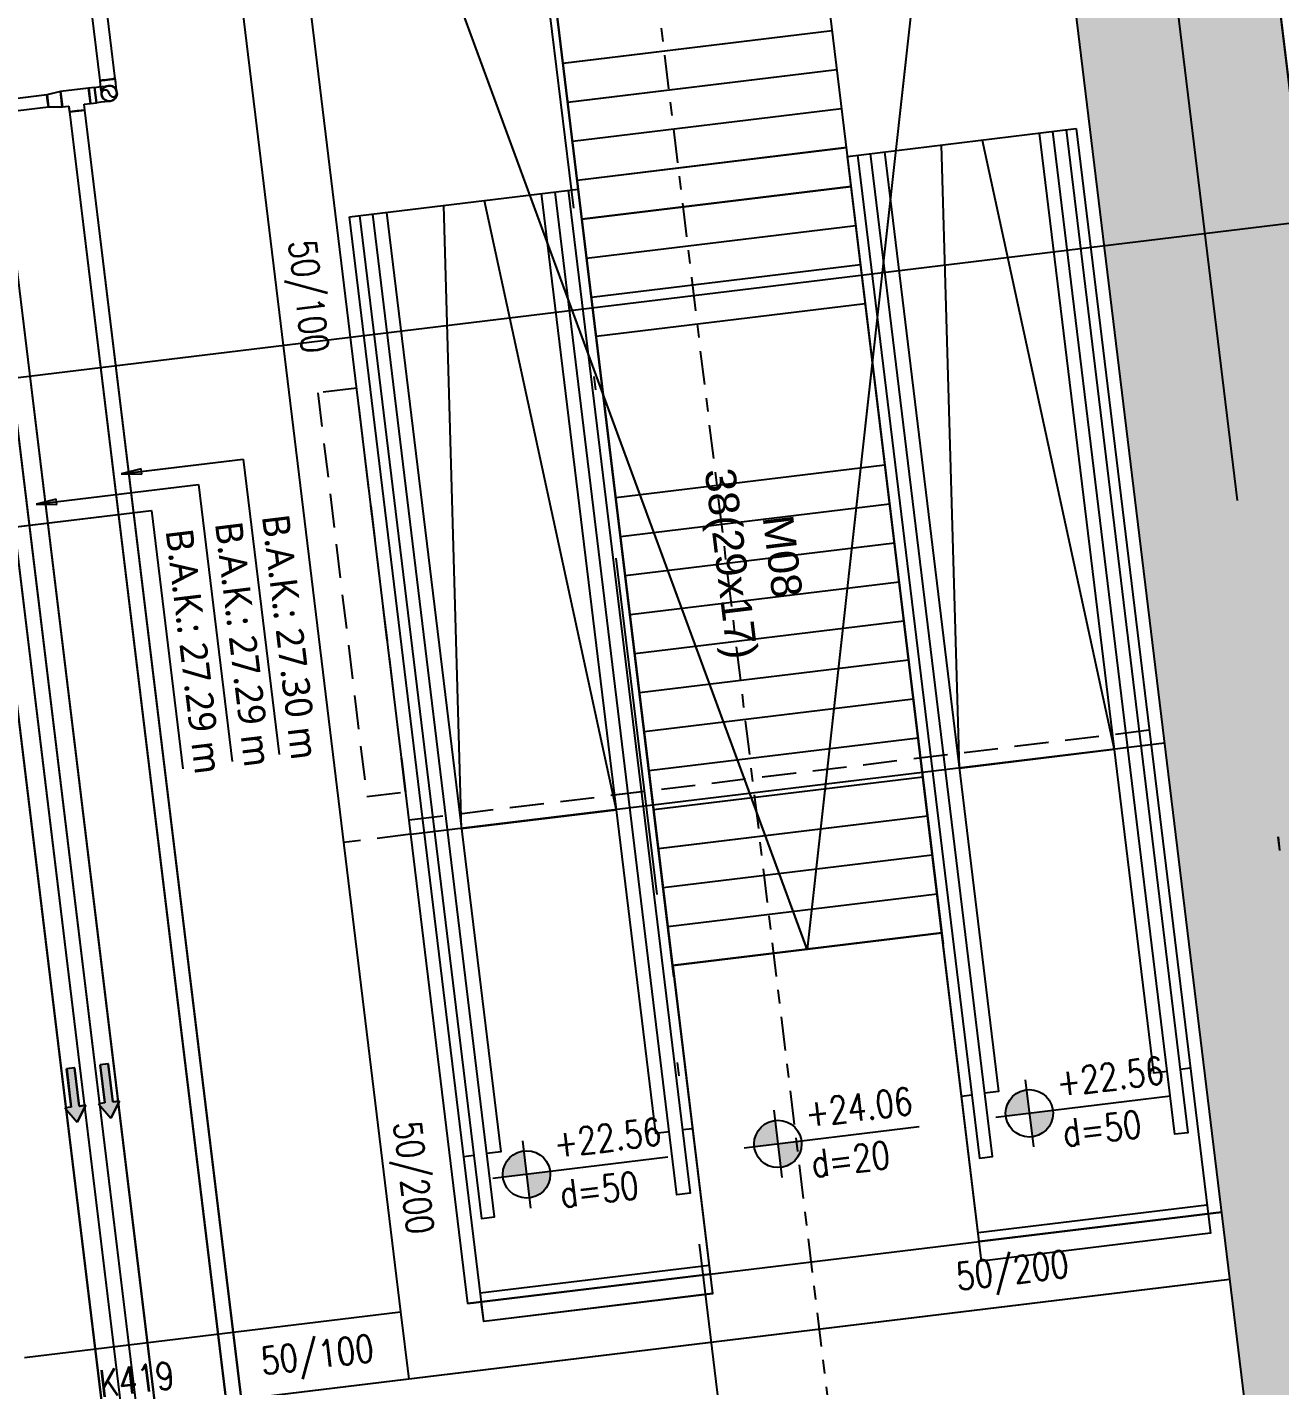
# Model space of a CAD drawing. Header units: inches. Extents: x 400392 to 401495, y 4543971 to 4544133.
# Drawn here: x 400470.26 to 400479.5, y 4544070.2 to 4544080.23 of the extents above; entities that cross this region are included whole.
import ezdxf
from ezdxf.enums import TextEntityAlignment as Align

# ---------------------------------------------------------------- set-up
doc = ezdxf.new("R2010")
doc.units = ezdxf.units.IN
doc.header["$MEASUREMENT"] = 0
for name, pattern in [('AKS', [3, 2.5, -0.25, 0, -0.25]), ('CENTER', [2, 1.25, -0.25, 0.25, -0.25]), ('CONTINU', [0]), ('DASHDOT2', [0.5, 0.25, -0.125, 0, -0.125]), ('HIDDEN', [0.375, 0.25, -0.125])]:
    doc.linetypes.add(name, pattern=pattern)
doc.layers.add('A-DETL-GENF', color=92, linetype='Continuous', lineweight=9)
for name, color, linetype in [('aks prota', 2, 'AKS'), ('kiriş boyutu prota', 6, 'Continuous'), ('kiriş prota', 6, 'Continuous'), ('kolon tarama prota', 252, 'Continuous'), ('merdiven prota', 2, 'Continuous'), ('perde prota', 1, 'Continuous'), ('PRT-AL-TUNEL_EKSENI', 14, 'DASHDOT2'), ('prt-s-taxis', 7, 'Continuous'), ('skesit prota', 7, 'Continuous'), ('st-s_level (kot)', 6, 'Continuous'), ('st-s_levelmark (kot işareti)', 4, 'Continuous'), ('st_s_ölçü', 4, 'Continuous'), ('temel prota', 6, 'Continuous')]:
    doc.layers.add(name, color=color, linetype=linetype)
doc.styles.add('OLCU', font='romanstw.shx')
doc.styles.add('PRT-MI-a_Arial', font='Arial.ttf', dxfattribs={"height": 30})
doc.styles.add('Segoe UI Light_1', font='', dxfattribs={"height": 200})
doc.styles.add('TKIRIS', font='romanstw.shx')
doc.styles.get('Segoe UI Light_1').set_extended_font_data('Segoe UI Light')

# ---------------------------------------------------------------- blocks, each defined once
blk = doc.blocks.new('+24.06 mekanik')
at = {"layer": 'kolon tarama prota'}
for points in [[(23332, 170945), (23351, 171095), (23312, 171095)], [(23478, 170295), (23497, 170445), (23458, 170445)], [(28042, 170295), (27925, 170217), (27925, 170265), (27642, 170265), (27642, 170325), (27925, 170325), (27925, 170373)], [(28042, 170045), (27925, 169967), (27925, 170015), (27642, 170015), (27642, 170075), (27925, 170075), (27925, 170123)]]:
    blk.add_hatch(color=253, dxfattribs=at).paths.add_polyline_path(points, flags=0)
at = {"layer": 'kolon tarama prota', "color": 253}
for p, q in [((23332, 171851), (25527, 171851)), ((23332, 170945), (23332, 171851)), ((23478, 171501), (25538, 171501)), ((23478, 170295), (23478, 171501)), ((20431, 171252), (3083, 171252)), ((3083, 171137), (20431, 171137)), ((20476, 171093), (20476, 171049)), ((20476, 171093), (20533, 171093)), ((20533, 171093), (20476, 171093)), ((20533, 171093), (20590, 171093)), ((20590, 171093), (20533, 171093)), ((20590, 171049), (20590, 171093)), ((23351, 171095), (23312, 171095)), ((23312, 171095), (23332, 170945)), ((23332, 170945), (23351, 171095)), ((23626, 171133), (25546, 171133)), ((23626, 170045), (23626, 171133)), ((20476, 171049), (20476, 170840)), ((20590, 171049), (20476, 171049)), ((20476, 171049), (20590, 171049)), ((20476, 171049), (20533, 171049)), ((20533, 171049), (20476, 171049)), ((20533, 171049), (20590, 171049)), ((20590, 171049), (20533, 171049)), ((20590, 171002), (20590, 171049)), ((20633, 171002), (20590, 171002)), ((33181, 171002), (20633, 171002)), ((20633, 171002), (20633, 170945)), ((20633, 170945), (20633, 171002)), ((20633, 170887), (20633, 171002)), ((20633, 171002), (20633, 170887)), ((20590, 170840), (20590, 170887)), ((20590, 170887), (20633, 170887)), ((20633, 170945), (20633, 170887)), ((20633, 170887), (20633, 170945)), ((20633, 170887), (33181, 170887)), ((20590, 170840), (20476, 170840)), ((20476, 170840), (20590, 170840)), ((20476, 170840), (20488, 170738)), ((20577, 170738), (20590, 170840)), ((20488, 170738), (20488, 166541)), ((20488, 170738), (20533, 170738)), ((20533, 170738), (20488, 170738)), ((20533, 170738), (20577, 170738)), ((20577, 170738), (20533, 170738)), ((20577, 166541), (20577, 170738)), ((33929, 170365), (21310, 170365)), ((23497, 170445), (23458, 170445)), ((23458, 170445), (23478, 170295)), ((23478, 170295), (23497, 170445)), ((28042, 170295), (27925, 170373)), ((27925, 170373), (27925, 170325)), ((27925, 170373), (28042, 170295)), ((27925, 170325), (27925, 170373)), ((27925, 170325), (27642, 170325)), ((27642, 170325), (27642, 170265)), ((27925, 170325), (27642, 170325)), ((27642, 170325), (27642, 170265)), ((27642, 170265), (27925, 170265)), ((27925, 170265), (27642, 170265)), ((27925, 170217), (28042, 170295)), ((27925, 170217), (28042, 170295)), ((27925, 170265), (27925, 170217)), ((27925, 170265), (27925, 170217)), ((21310, 170224), (33929, 170224)), ((34219, 170115), (21560, 170115)), ((27925, 170075), (27642, 170075)), ((27642, 170075), (27642, 170015)), ((27925, 170075), (27642, 170075)), ((27642, 170075), (27642, 170015)), ((28042, 170045), (27925, 170123)), ((27925, 170123), (27925, 170075)), ((27925, 170123), (28042, 170045)), ((27925, 170075), (27925, 170123)), ((21560, 169974), (34219, 169974)), ((27642, 170015), (27925, 170015)), ((27925, 170015), (27642, 170015)), ((27925, 169967), (28042, 170045)), ((27925, 169967), (28042, 170045)), ((27925, 170015), (27925, 169967)), ((27925, 170015), (27925, 169967))]:
    blk.add_line(p, q, dxfattribs=at)
at = {"layer": 'kolon tarama prota', "color": 253, "extrusion": (0, 0, -1)}
for p, q in [((20431, 171195), (20431, 171195)), ((20431, 171195), (20431, 171195)), ((20533, 171093), (20533, 171093)), ((20533, 171093), (20533, 171093))]:
    blk.add_line(p, q, dxfattribs=at)
at = {"layer": 'kolon tarama prota', "color": 253, "extrusion": (0, 0, -1), "flags": 128}
for points in [[(-20533, 171252), (-20528, 171252), (-20514, 171252), (-20493, 171252), (-20465, 171252), (-20435, 171252), (-20431, 171252)], [(-20533, 171252), (-20510, 171247), (-20491, 171234), (-20479, 171214), (-20476, 171195)], [(-20476, 171195), (-20480, 171172), (-20494, 171153), (-20513, 171141), (-20533, 171137)], [(-20476, 171093), (-20476, 171123), (-20476, 171151), (-20476, 171174), (-20476, 171188), (-20476, 171195), (-20476, 171195)], [(-20590, 171195), (-20585, 171217), (-20572, 171236), (-20552, 171248), (-20533, 171252)], [(-20533, 171137), (-20555, 171142), (-20574, 171155), (-20586, 171175), (-20590, 171195)], [(-20590, 171195), (-20590, 171190), (-20590, 171176), (-20590, 171155), (-20590, 171127), (-20590, 171097), (-20590, 171093)], [(-20431, 171137), (-20461, 171137), (-20489, 171137), (-20512, 171137), (-20527, 171137), (-20533, 171137), (-20533, 171137)]]:
    blk.add_lwpolyline(points, dxfattribs=at)
at = {"layer": 'kolon tarama prota', "color": 253}
for centre, radius, start, end in [((20533, 171195), 57.2, 0, 180), ((20533, 171195), 57.2, 180, 0), ((20533, 171166), 28.6, 90, 270), ((20533, 171223), 28.6, 270, 90)]:
    blk.add_arc(centre, radius, start, end, dxfattribs=at)
at = {"layer": 'kolon tarama prota', "color": 253, "extrusion": (0, 0, -1)}
for radius, start, end in [(57.2, 360, 180), (57.1, 270, 90), (57.1, 180, 360), (57.1, 90, 270)]:
    blk.add_arc((-20533, 171195), radius, start, end, dxfattribs=at)
at = {"layer": 'kolon tarama prota', "color": 253}
for major_axis, start_param, end_param in [((0, 57.1), 5.497787, 10.995574), ((0, 57.2), 4.712389, 8.63938), ((0, 57.1), 4.712389, 5.497787), ((0, 57.2), 2.356194, 4.712389)]:
    blk.add_ellipse((20431, 171195), major_axis=major_axis, ratio=0.000001, start_param=start_param, end_param=end_param, dxfattribs=at)
at = {"layer": 'kolon tarama prota', "color": 253, "style": 'Segoe UI Light_1'}
for s, p in [('B.A.K.: 27.30 m', (23765, 171937)), ('B.A.K.: 27.29 m', (23776, 171587)), ('B.A.K.: 27.29 m', (23785, 171219))]:
    blk.add_text(s, height=200, dxfattribs=at).set_placement(p)
blk = doc.blocks.new('yürüyen mer 2')
at = {"color": 253}
blk.add_lwpolyline([(52651, 3429.1), (52651, 3599.1)], dxfattribs=at)
at = {"layer": 'st_s_ölçü', "color": 252, "ltscale": 0.1}
blk.add_line((53451.2, 3599.1), (53451.2, 3429.1), dxfattribs=at)
for points in [[(52651, 3599.1), (53472.2, 3599.1), (53472.2, 3429.1), (52651, 3429.1)], [(52651, 3591.6), (53396.5, 3591.6), (53396.5, 3581.8), (52651, 3581.8)], [(53349.5, 3599.1), (53349.5, 3591.6)], [(52651, 3571.6), (53349.5, 3571.6), (53349.5, 3581.8)], [(52651, 3529.1), (53109.3, 3571.6), (53109.3, 3456.6), (52651, 3499.1)], [(52651, 3456.6), (53349.5, 3456.6), (53349.5, 3446.3)], [(52651, 3436.6), (53396.5, 3436.6), (53396.5, 3446.3), (52651, 3446.3)], [(53349.5, 3429.1), (53349.5, 3436.6)]]:
    blk.add_lwpolyline(points, dxfattribs=at)
blk = doc.blocks.new('Stair_Anotation')
at = {"color": 0, "style": 'PRT-MI-a_Arial'}
blk.add_attdef('M.ADI', text='', height=0.2, dxfattribs=at).set_placement((0, 0), align=Align.BOTTOM_CENTER)
blk.add_attdef('BAS.SAYI-(EN-RIHT)', text='', height=0.2, dxfattribs=at).set_placement((0, -0.08), align=Align.TOP_CENTER)
blk = doc.blocks.new('PLAN_KOT')
at = {"layer": 'st-s_levelmark (kot işareti)'}
h = blk.add_hatch(color=256, dxfattribs=at)
h.paths.add_polyline_path([(0, 17.5, 0.414214), (-17.5, 0), (0, 0)])
h.paths.add_polyline_path([(17.5, 0), (0, 0), (0, -17.5, 0.414214)])
for p, q in [((0, 25), (0, -25)), ((105, 0), (-25, 0))]:
    blk.add_line(p, q, dxfattribs=at)
blk.add_circle((0, 0), 17.5, dxfattribs=at)
at = {"layer": 'st-s_level (kot)', "color": 6, "style": 'OLCU', "width": 0.8}
for tag, p in [('KOT', (22.7, 9.8)), ('DÖŞEME_KALINLIĞI', (22.7, -27.6))]:
    blk.add_attdef(tag, p, '', height=20, dxfattribs=at)
blk = doc.blocks.new('A$C1a5ef8c2')
at = {"layer": 'kolon tarama prota'}
h = blk.add_hatch(color=256, dxfattribs=at)
h.dxf.hatch_style = 1
h.paths.add_polyline_path([(85.539, 125.27), (67.968, 123.136), (67.92, 123.533), (67.126, 123.437), (67.174, 123.04), (61.516, 122.353), (61.468, 122.75), (60.673, 122.653), (60.722, 122.256), (43.151, 120.123), (43.332, 118.633), (84.231, 123.6), (91.788, 61.37), (93.526, 59.501), (93.218, 62.035)])
at = {"layer": 'aks prota', "ltscale": 10}
for p, q in [((98.482, 12.471), (84.385, 128.551)), ((98.482, 12.471), (84.385, 128.551)), ((98.482, 12.471), (84.385, 128.551)), ((98.482, 12.471), (84.385, 128.551)), ((98.482, 12.471), (84.385, 128.551)), ((98.482, 12.471), (84.385, 128.551)), ((43.727, 98.786), (90.086, 104.416)), ((43.727, 98.786), (90.086, 104.416)), ((43.727, 98.786), (90.086, 104.416)), ((43.727, 98.786), (90.086, 104.416)), ((43.727, 98.786), (90.086, 104.416)), ((43.727, 98.786), (90.086, 104.416)), ((43.727, 98.786), (90.086, 104.416))]:
    blk.add_line(p, q, dxfattribs=at)
at = {"layer": 'kiriş prota', "linetype": 'HIDDEN'}
blk.add_line((81.485, 99.757), (87.045, 100.432), dxfattribs=at)
at = {"layer": 'kiriş prota'}
blk.add_line((81.498, 99.65), (87.057, 100.325), dxfattribs=at)
for points in [[(87.478, 96.862), (85.691, 96.645), (85.415, 98.922), (83.429, 98.681), (83.706, 96.404), (81.919, 96.187), (80.209, 110.268), (85.768, 110.943)], [(79.713, 110.208), (81.423, 96.126)], [(84.396, 107.31), (85.425, 98.84)], [(83.439, 98.599), (82.497, 106.356)], [(81.919, 96.187), (87.478, 96.862)], [(87.538, 96.365), (78.708, 95.293)], [(78.648, 95.789), (81.423, 96.126)]]:
    blk.add_lwpolyline(points, dxfattribs=at)
at = {"layer": 'kiriş prota', "linetype": 'HIDDEN'}
blk.add_lwpolyline([(81.498, 99.65), (81.002, 99.59)], dxfattribs=at)
at = {"layer": 'kiriş prota', "linetype": 'HIDDEN', "ltscale": 5}
blk.add_lwpolyline([(81.423, 96.126), (81.483, 95.63)], dxfattribs=at)
at = {"layer": 'merdiven prota', "linetype": 'HIDDEN', "ltscale": 10}
for p, q in [((82.62, 105.342), (84.606, 105.583)), ((82.655, 105.054), (84.641, 105.295)), ((82.69, 104.766), (84.676, 105.007)), ((82.725, 104.478), (84.711, 104.719)), ((82.76, 104.19), (84.746, 104.431)), ((82.795, 103.902), (84.781, 104.144)), ((82.83, 103.615), (84.816, 103.856)), ((82.865, 103.327), (84.851, 103.568)), ((83.01, 102.135), (84.995, 102.377)), ((83.045, 101.848), (85.03, 102.089)), ((83.08, 101.56), (85.065, 101.801)), ((83.115, 101.272), (85.1, 101.513)), ((83.15, 100.984), (85.135, 101.225)), ((83.185, 100.696), (85.17, 100.937)), ((83.22, 100.408), (85.205, 100.649)), ((83.254, 100.12), (85.24, 100.361)), ((83.289, 99.832), (85.275, 100.074)), ((83.324, 99.545), (85.31, 99.786)), ((83.359, 99.257), (85.345, 99.498)), ((83.394, 98.969), (85.38, 99.21)), ((83.429, 98.681), (85.415, 98.922))]:
    blk.add_line(p, q, dxfattribs=at)
at = {"layer": 'merdiven prota', "color": 4}
blk.add_lwpolyline([(85.768, 110.943), (84.422, 98.801), (80.209, 110.268)], dxfattribs=at)
at = {"layer": 'merdiven prota', "linetype": 'HIDDEN', "ltscale": 10}
for points in [[(87.379, 96.85), (87.397, 96.706), (85.709, 96.501), (85.691, 96.645)], [(83.706, 96.404), (83.723, 96.26), (82.036, 96.055), (82.018, 96.199)]]:
    blk.add_lwpolyline(points, dxfattribs=at)
at = {"layer": 'perde prota'}
blk.add_lwpolyline([(60.722, 122.256), (43.151, 120.123), (43.332, 118.633), (84.231, 123.6), (91.788, 61.37), (93.526, 59.501), (85.539, 125.27), (67.968, 123.136), (67.92, 123.533), (67.126, 123.437), (67.174, 123.04), (61.516, 122.353), (61.468, 122.75), (60.673, 122.653)], close=True, dxfattribs=at)
at = {"layer": 'PRT-AL-TUNEL_EKSENI', "ltscale": 10}
blk.add_line((93.152, 18.202), (79.819, 127.997), dxfattribs=at)
at = {"layer": 'skesit prota', "linetype": 'CENTER', "ltscale": 0.2}
blk.add_lwpolyline([(80.385, 129.97), (94.694, 12.138)], dxfattribs=at)
at = {"layer": 'temel prota', "color": 5, "linetype": 'HIDDEN'}
blk.add_lwpolyline([(80.812, 102.907), (81.173, 99.929), (81.46, 99.964), (81.099, 102.942)], close=True, dxfattribs=at)
at = {"layer": 'A-DETL-GENF', "xscale": 0.001000000000024428, "yscale": 0.001000000000024428, "zscale": 0.001000000000024428, "rotation": 276.923993958082}
blk.add_blockref('+24.06 mekanik', (-93.149, 104.863), dxfattribs=at)
at = {"layer": 'prt-s-taxis'}
ref = blk.add_blockref('Stair_Anotation', (84.064, 101.671), dxfattribs=dict(at, xscale=-1.125000000027482, yscale=1.125000000027481, zscale=1.125000000027481, rotation=276.9239939234495))
ref.add_attrib('M.ADI', 'M08', dxfattribs={"layer": '0', "color": 0, "height": 0.225, "rotation": 276.924, "style": 'PRT-MI-a_Arial'}).set_placement((84.063, 101.68), align=Align.BOTTOM_CENTER)
ref.add_attrib('BAS.SAYI-(EN-RIHT)', '38(29x17)', dxfattribs={"layer": '0', "color": 0, "height": 0.225, "rotation": 276.924, "style": 'PRT-MI-a_Arial'}).set_placement((83.974, 101.662), align=Align.TOP_CENTER)
at = {"layer": 'st-s_level (kot)', "linetype": 'CONTINU', "ltscale": 0.1, "xscale": 0.01000000000024428, "yscale": 0.01000000000024428, "zscale": 0.01000000000024428, "rotation": 6.923993958096616}
for p, values in [((86.061, 97.591), {'KOT': '+22.56', 'DÖŞEME_KALINLIĞI': 'd=50'}), ((84.206, 97.365), {'KOT': '+24.06', 'DÖŞEME_KALINLIĞI': 'd=20'}), ((82.352, 97.14), {'KOT': '+22.56', 'DÖŞEME_KALINLIĞI': 'd=50'})]:
    blk.add_blockref('PLAN_KOT', p, dxfattribs=at).add_auto_attribs(values)
at = {"layer": 'st_s_ölçü', "linetype": 'CONTINU', "xscale": 0.01000000000024428, "yscale": 0.01000000000024428, "zscale": 0.01000000000024428, "rotation": 276.9239939580775}
for p in [(-12.794, 623.189), (-16.467, 622.743)]:
    blk.add_blockref('yürüyen mer 2', p, dxfattribs=at)
at = {"layer": 'kiriş boyutu prota', "ltscale": 0.05, "style": 'TKIRIS', "width": 0.8}
for s, rotation, p in [('50/100', 276.924, (80.797, 103.204)), ('50/200', 276.924, (81.572, 96.702)), ('50/200', 6.924, (86.351, 96.484)), ('50/100', 6.924, (81.223, 95.861))]:
    blk.add_text(s, height=0.2, rotation=rotation, dxfattribs=at).set_placement(p, align=Align.MIDDLE_RIGHT)
at = {"layer": 'kiriş prota', "ltscale": 0.05, "style": 'TKIRIS', "width": 0.8}
blk.add_text('K419', height=0.2, rotation=6.924, dxfattribs=at).set_placement((79.2, 95.594), align=Align.MIDDLE_LEFT)
at = {"layer": 'st-s_level (kot)', "color": 6, "style": 'OLCU', "width": 0.8}
for tag, p, rotation in [('D=60', (41.417, 99.58), 312.924), ('D=60', (34.914, 96.881), 312.924), ('D=60', (41.724, 89.558), 312.924), ('D=60', (74.072, 82.365), 276.924), ('D=90', (58.452, 80.894), 312.924), ('D=60', (82.07, 73.768), 276.924), ('D=60', (66.17, 72.697), 312.924), ('D=60', (59.529, 70.146), 312.924), ('D=60', (74.283, 63.914), 312.924), ('D=60', (67.523, 61.55), 312.924), ('D=60', (81.905, 55.778), 312.924), ('D=60', (75.518, 52.954), 312.924), ('D=60', (83.512, 44.358), 312.924), ('D=60', (93.868, 42.953), 312.924), ('D=60', (102.234, 34.187), 312.924), ('D=60', (95.218, 31.81), 312.924), ('D=60', (99.288, 27.664), 312.924), ('+22.51', (112.229, 23.935), 312.924), ('+20.81', (108.552, 21.5), 312.924), ('D=80', (97.117, 17.526), 312.924)]:
    blk.add_attdef(tag, p, '', height=0.2, rotation=rotation, dxfattribs=at)

msp = doc.modelspace()

# ---------------------------------------------------------------- hatches: boundary and pattern name
at = {"layer": 'kolon tarama prota'}
h = msp.add_hatch(color=256, dxfattribs=at)
h.dxf.hatch_style = 1
h.paths.add_polyline_path([(400477.132, 4544099.89), (400459.561, 4544097.756), (400459.512, 4544098.154), (400458.718, 4544098.057), (400458.766, 4544097.66), (400453.108, 4544096.973), (400453.06, 4544097.37), (400452.266, 4544097.274), (400452.314, 4544096.876), (400434.743, 4544094.743), (400434.924, 4544093.254), (400475.823, 4544098.22), (400483.38, 4544035.99), (400485.118, 4544034.122), (400484.811, 4544036.655)])

# ---------------------------------------------------------------- linework, layer by layer
at = {"layer": 'aks prota', "ltscale": 10}
for p, q in [((400490.074, 4543987.091), (400475.978, 4544103.171)), ((400490.074, 4543987.091), (400475.978, 4544103.171)), ((400490.074, 4543987.091), (400475.978, 4544103.171)), ((400490.074, 4543987.091), (400475.978, 4544103.171)), ((400490.074, 4543987.091), (400475.978, 4544103.171)), ((400490.074, 4543987.091), (400475.978, 4544103.171)), ((400435.319, 4544073.407), (400481.679, 4544079.036)), ((400435.319, 4544073.407), (400481.679, 4544079.036)), ((400435.319, 4544073.407), (400481.679, 4544079.036)), ((400435.319, 4544073.407), (400481.679, 4544079.036)), ((400435.319, 4544073.407), (400481.679, 4544079.036)), ((400435.319, 4544073.407), (400481.679, 4544079.036)), ((400435.319, 4544073.407), (400481.679, 4544079.036))]:
    msp.add_line(p, q, dxfattribs=at)
at = {"layer": 'kiriş prota', "linetype": 'HIDDEN'}
msp.add_line((400473.078, 4544074.377), (400478.637, 4544075.052), dxfattribs=at)
at = {"layer": 'kiriş prota'}
msp.add_line((400473.091, 4544074.27), (400478.65, 4544074.945), dxfattribs=at)
for points in [[(400479.07, 4544071.482), (400477.284, 4544071.265), (400477.007, 4544073.542), (400475.022, 4544073.301), (400475.298, 4544071.024), (400473.511, 4544070.807), (400471.801, 4544084.888), (400477.36, 4544085.563)], [(400471.305, 4544084.828), (400473.015, 4544070.746)], [(400475.988, 4544081.93), (400477.017, 4544073.46)], [(400475.032, 4544073.219), (400474.09, 4544080.976)], [(400473.511, 4544070.807), (400479.07, 4544071.482)], [(400479.131, 4544070.985), (400470.301, 4544069.913)], [(400470.24, 4544070.409), (400473.015, 4544070.746)]]:
    msp.add_lwpolyline(points, dxfattribs=at)
at = {"layer": 'kiriş prota', "linetype": 'HIDDEN'}
msp.add_lwpolyline([(400473.091, 4544074.27), (400472.594, 4544074.21)], dxfattribs=at)
at = {"layer": 'kiriş prota', "linetype": 'HIDDEN', "ltscale": 5}
msp.add_lwpolyline([(400473.015, 4544070.746), (400473.075, 4544070.25)], dxfattribs=at)
at = {"layer": 'merdiven prota', "linetype": 'HIDDEN', "ltscale": 10}
for p, q in [((400474.213, 4544079.962), (400476.198, 4544080.203)), ((400474.248, 4544079.674), (400476.233, 4544079.915)), ((400474.283, 4544079.386), (400476.268, 4544079.627)), ((400474.318, 4544079.098), (400476.303, 4544079.34)), ((400474.353, 4544078.811), (400476.338, 4544079.052)), ((400474.387, 4544078.523), (400476.373, 4544078.764)), ((400474.422, 4544078.235), (400476.408, 4544078.476)), ((400474.457, 4544077.947), (400476.443, 4544078.188)), ((400474.602, 4544076.756), (400476.587, 4544076.997)), ((400474.637, 4544076.468), (400476.622, 4544076.709)), ((400474.672, 4544076.18), (400476.657, 4544076.421)), ((400474.707, 4544075.892), (400476.692, 4544076.133)), ((400474.742, 4544075.604), (400476.727, 4544075.845)), ((400474.777, 4544075.316), (400476.762, 4544075.557)), ((400474.812, 4544075.028), (400476.797, 4544075.269)), ((400474.847, 4544074.74), (400476.832, 4544074.982)), ((400474.882, 4544074.453), (400476.867, 4544074.694)), ((400474.917, 4544074.165), (400476.902, 4544074.406)), ((400474.952, 4544073.877), (400476.937, 4544074.118)), ((400474.987, 4544073.589), (400476.972, 4544073.83)), ((400475.022, 4544073.301), (400477.007, 4544073.542))]:
    msp.add_line(p, q, dxfattribs=at)
at = {"layer": 'merdiven prota', "color": 4}
msp.add_lwpolyline([(400477.36, 4544085.563), (400476.014, 4544073.422), (400471.801, 4544084.888)], dxfattribs=at)
at = {"layer": 'merdiven prota', "linetype": 'HIDDEN', "ltscale": 10}
for points in [[(400478.971, 4544071.47), (400478.989, 4544071.326), (400477.301, 4544071.121), (400477.284, 4544071.265)], [(400475.298, 4544071.024), (400475.316, 4544070.88), (400473.628, 4544070.675), (400473.611, 4544070.819)]]:
    msp.add_lwpolyline(points, dxfattribs=at)
at = {"layer": 'perde prota'}
msp.add_lwpolyline([(400452.314, 4544096.876), (400434.743, 4544094.743), (400434.924, 4544093.254), (400475.823, 4544098.22), (400483.38, 4544035.99), (400485.118, 4544034.122), (400477.132, 4544099.89), (400459.561, 4544097.756), (400459.512, 4544098.154), (400458.718, 4544098.057), (400458.766, 4544097.66), (400453.108, 4544096.973), (400453.06, 4544097.37), (400452.266, 4544097.274)], close=True, dxfattribs=at)
at = {"layer": 'PRT-AL-TUNEL_EKSENI', "ltscale": 10}
msp.add_line((400484.744, 4543992.822), (400471.411, 4544102.617), dxfattribs=at)
at = {"layer": 'skesit prota', "linetype": 'CENTER', "ltscale": 0.2}
msp.add_lwpolyline([(400471.977, 4544104.59), (400486.286, 4543986.758)], dxfattribs=at)
at = {"layer": 'temel prota', "color": 5, "linetype": 'HIDDEN'}
msp.add_lwpolyline([(400472.404, 4544077.527), (400472.765, 4544074.549), (400473.053, 4544074.584), (400472.691, 4544077.562)], close=True, dxfattribs=at)

# ---------------------------------------------------------------- block references
msp.add_blockref('A$C1a5ef8c2', (400391.592, 4543974.62))
at = {"layer": 'A-DETL-GENF', "xscale": 0.001000000000024428, "yscale": 0.001000000000024428, "zscale": 0.001000000000024428, "rotation": 276.923993958082}
msp.add_blockref('+24.06 mekanik', (400298.444, 4544079.483), dxfattribs=at)
at = {"layer": 'prt-s-taxis'}
ref = msp.add_blockref('Stair_Anotation', (400475.656, 4544076.291), dxfattribs=dict(at, xscale=-1.125000000027482, yscale=1.125000000027481, zscale=1.125000000027481, rotation=276.9239939234495))
ref.add_attrib('M.ADI', 'M08', dxfattribs={"layer": '0', "color": 0, "height": 0.225, "rotation": 276.924, "style": 'PRT-MI-a_Arial'}).set_placement((400475.655, 4544076.3), align=Align.BOTTOM_CENTER)
ref.add_attrib('BAS.SAYI-(EN-RIHT)', '38(29x17)', dxfattribs={"layer": '0', "color": 0, "height": 0.225, "rotation": 276.924, "style": 'PRT-MI-a_Arial'}).set_placement((400475.566, 4544076.282), align=Align.TOP_CENTER)
at = {"layer": 'st-s_level (kot)', "linetype": 'CONTINU', "ltscale": 0.1, "xscale": 0.01000000000024428, "yscale": 0.01000000000024428, "zscale": 0.01000000000024428, "rotation": 6.923993958096616}
for p, values in [((400477.653, 4544072.211), {'KOT': '+22.56', 'DÖŞEME_KALINLIĞI': 'd=50'}), ((400475.798, 4544071.985), {'KOT': '+24.06', 'DÖŞEME_KALINLIĞI': 'd=20'}), ((400473.944, 4544071.76), {'KOT': '+22.56', 'DÖŞEME_KALINLIĞI': 'd=50'})]:
    msp.add_blockref('PLAN_KOT', p, dxfattribs=at).add_auto_attribs(values)
at = {"layer": 'st_s_ölçü', "linetype": 'CONTINU', "xscale": 0.01000000000024428, "yscale": 0.01000000000024428, "zscale": 0.01000000000024428, "rotation": 276.9239939580775}
for p in [(400378.798, 4544597.809), (400375.125, 4544597.363)]:
    msp.add_blockref('yürüyen mer 2', p, dxfattribs=at)

# ---------------------------------------------------------------- texts
at = {"layer": 'kiriş boyutu prota', "ltscale": 0.05, "style": 'TKIRIS', "width": 0.8}
for s, rotation, p in [('50/100', 276.924, (400472.389, 4544077.824)), ('50/200', 276.924, (400473.164, 4544071.322)), ('50/200', 6.924, (400477.943, 4544071.104)), ('50/100', 6.924, (400472.816, 4544070.481))]:
    msp.add_text(s, height=0.2, rotation=rotation, dxfattribs=at).set_placement(p, align=Align.MIDDLE_RIGHT)
at = {"layer": 'kiriş prota', "ltscale": 0.05, "style": 'TKIRIS', "width": 0.8}
msp.add_text('K419', height=0.2, rotation=6.924, dxfattribs=at).set_placement((400470.792, 4544070.214), align=Align.MIDDLE_LEFT)

doc.saveas('drawing.dxf')
